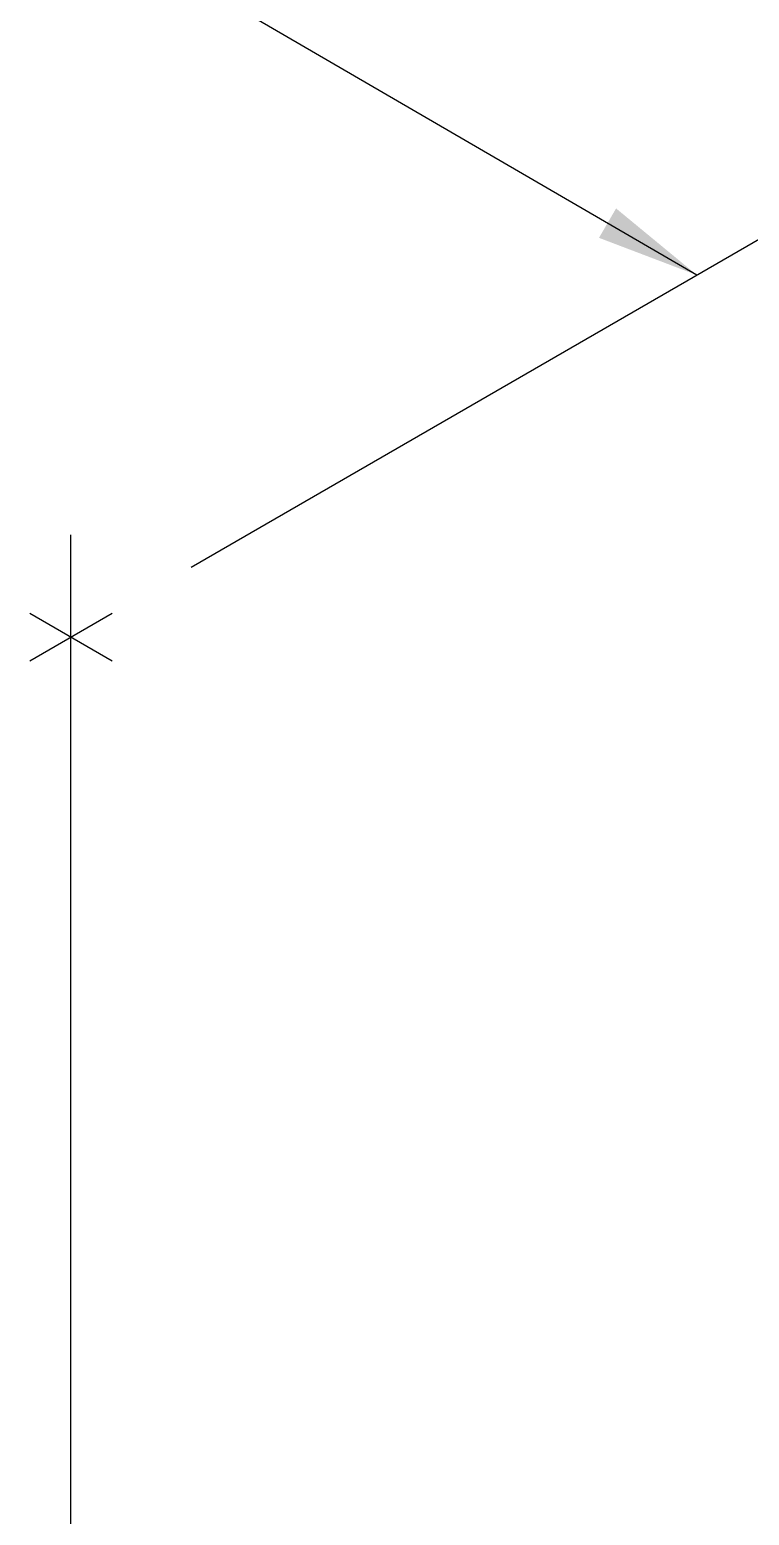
# Model space of a CAD drawing. Extents: x 0 to 51, y -0.2 to 65.8.
# Drawn here: x 27.46 to 31.64, y 52.47 to 61.09 of the extents above; entities that cross this region are included whole.
import ezdxf

# ---------------------------------------------------------------- set-up
doc = ezdxf.new("R2010")
doc.units = 0
doc.header["$LTSCALE"] = 1.5
doc.header["$MEASUREMENT"] = 0
doc.layers.add('TEXT', color=7, linetype='CONTINUOUS')
doc.styles.add('DETAILS', font='sanss___.ttf', dxfattribs={"height": 1})
doc.dimstyles.new('TYVEKDETAILS', dxfattribs={"dimscale": 6, "dimtxt": 1.5, "dimasz": 0.1, "dimexe": 0.75, "dimexo": 0.75, "dimgap": 0.75, "dimtad": 0, "dimtih": 1, "dimtoh": 1, "dimdec": 4, "dimzin": 0, "dimtxsty": 'DETAILS', "dimcen": 0.0625, "dimazin": 3, "dimtfac": 1, "dimtdec": 4, "dimtofl": 0, "dimtmove": 0, "dimatfit": 3, "dimtolj": 1, "dimtzin": 0})

msp = doc.modelspace()

# ---------------------------------------------------------------- linework, layer by layer
at = {"layer": 'TEXT'}
for p, q in [((28.39798276325558, 57.96965448449392), (31.70856111171493, 59.88101778515027)), ((27.69969627325183, 51.41105638407154), (27.69969627325185, 58.15700135017857)), ((27.46058655621326, 57.42614258428855), (27.93880599029046, 57.70224270328472)), ((27.46058655621326, 57.70224270328472), (27.93880599029046, 57.42614258428852))]:
    msp.add_line(p, q, dxfattribs=at)

# ---------------------------------------------------------------- leaders
msp.add_leader([(31.33168434807907, 59.66342788421377), (27.7682542017503, 61.73464667081694)], dimstyle='TYVEKDETAILS', override={"dimfxl": 3}, dxfattribs=at)

doc.saveas('drawing.dxf')
